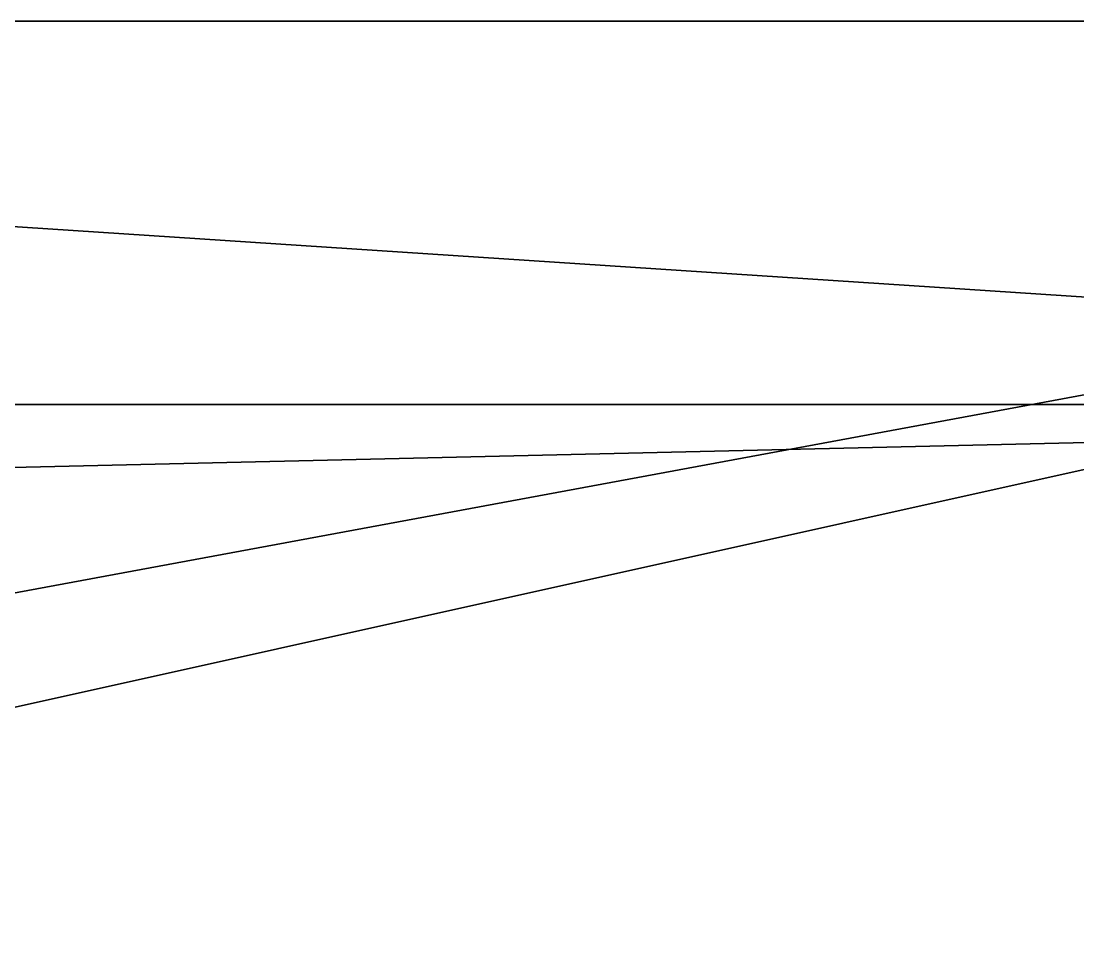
# Model space of a CAD drawing. Extents: x -15 to 425, y -15 to 425.
# Drawn here: x 384.83 to 398.61, y 412.85 to 425 of the extents above; entities that cross this region are included whole.
import ezdxf

# ---------------------------------------------------------------- set-up
doc = ezdxf.new("R2010")
doc.units = 0
doc.layers.get('0').update_dxf_attribs({"color": 13, "linetype": 'CONTINUOUS'})
doc.layers.add('SOUTIEN_BARRES_HAUT', color=34, linetype='CONTINUOUS')

# ---------------------------------------------------------------- blocks, each defined once
blk = doc.blocks.new('FOND')
for p, q in [((430, 430), (0, 430)), ((430, 430, 10), (0, 430, 10))]:
    blk.add_line(p, q)
mesh = blk.add_polyface()
corners = [(430, 430), (0, 0), (0, 430), (430, 0)]
mesh.append_faces([[corners[k] for k in face] for face in [(0, 1, 2), (1, 0, 3)]], dxfattribs={"vtx0": -1})
mesh = blk.add_polyface()
corners = [(0, 430, 10), (430, 430), (0, 430), (430, 430, 10)]
mesh.append_faces([[corners[k] for k in face] for face in [(0, 1, 2), (1, 0, 3)]], dxfattribs={"vtx0": -1})
mesh = blk.add_polyface()
corners = [(430, 0, 10), (0, 430, 10), (0, 0, 10), (430, 430, 10)]
mesh.append_faces([[corners[k] for k in face] for face in [(0, 1, 2), (1, 0, 3)]], dxfattribs={"vtx0": -1})
blk = doc.blocks.new('DROITE')
for p, q in [((430, 380), (0, 380)), ((0, 0), (430, 0))]:
    blk.add_line(p, q)
mesh = blk.add_polyface()
corners = [(430, 380), (0, 0), (0, 380), (430, 0)]
mesh.append_faces([[corners[k] for k in face] for face in [(0, 1, 2), (1, 0, 3)]], dxfattribs={"vtx0": -1})
mesh = blk.add_polyface()
corners = [(0, 380, 10), (430, 380), (0, 380), (430, 380, 10)]
mesh.append_faces([[corners[k] for k in face] for face in [(0, 1, 2), (1, 0, 3)]], dxfattribs={"vtx0": -1})
mesh = blk.add_polyface()
corners = [(430, 0, 10), (0, 0), (430, 0), (0, 0, 10)]
mesh.append_faces([[corners[k] for k in face] for face in [(0, 1, 2), (1, 0, 3)]], dxfattribs={"vtx0": -1})
blk = doc.blocks.new('SUPPORT_HAUT_FRONT')
at = {"layer": 'SOUTIEN_BARRES_HAUT'}
for p, q in [((0, 5, 30.5), (76, 5)), ((76, 5, 30.5), (0, 5, 30.5)), ((76, 0), (0, 0, 30.5)), ((0, 0, 35.5), (81, 0, 35.5))]:
    blk.add_line(p, q, dxfattribs=at)
mesh = blk.add_polyface(dxfattribs=at)
corners = [(81, 0, 35.5), (0, 15, 35.5), (0, 0, 35.5), (0, 18, 35.5), (55, 18, 35.5), (57.05, 30.05, 35.5), (55.938, 31.5, 35.5), (55.239, 33.188, 35.5), (55, 35, 35.5), (58.5, 28.938, 35.5), (60.188, 28.239, 35.5), (62, 28, 35.5), (69, 18, 35.5), (63.812, 28.239, 35.5), (65.5, 28.938, 35.5), (66.95, 30.05, 35.5), (68.062, 31.5, 35.5), (68.761, 33.188, 35.5), (81, 18, 35.5), (69, 35, 35.5)]
mesh.append_faces([[corners[k] for k in face] for face in [(0, 1, 2), (4, 7, 8), (12, 0, 18)]], dxfattribs={"vtx0": -1})
mesh.append_faces([[corners[k] for k in face] for face in [(1, 0, 3), (3, 0, 4), (5, 0, 9), (9, 0, 10), (10, 0, 11), (11, 12, 13), (13, 12, 14), (14, 12, 15), (15, 12, 16), (16, 12, 17)]], dxfattribs={"vtx0": -1, "vtx1": -1})
mesh.append_faces([[corners[k] for k in face] for face in [(4, 0, 5), (11, 0, 12)]], dxfattribs={"vtx0": -1, "vtx1": -1, "vtx2": -1})
mesh.append_faces([[corners[k] for k in face] for face in [(4, 5, 6), (4, 6, 7)]], dxfattribs={"vtx0": -1, "vtx2": -1})
mesh.append_faces([[corners[k] for k in face] for face in [(19, 17, 12)]], dxfattribs={"vtx1": -1})
mesh = blk.add_polyface(dxfattribs=at)
corners = [(76, 5), (0, 0, 30.5), (0, 5, 30.5), (76, 0)]
mesh.append_faces([[corners[k] for k in face] for face in [(0, 1, 2), (1, 0, 3)]], dxfattribs={"vtx0": -1})
mesh = blk.add_polyface(dxfattribs=at)
corners = [(0, 5, 30.5), (76, 5), (76, 5, 30.5)]
mesh.append_faces([[corners[k] for k in face] for face in [(0, 1, 2)]])
mesh = blk.add_polyface(dxfattribs=at)
corners = [(81, 0, 35.5), (76, 0), (81, 0), (0, 0, 30.5), (0, 0, 35.5)]
mesh.append_faces([[corners[k] for k in face] for face in [(0, 1, 2), (3, 0, 4)]], dxfattribs={"vtx0": -1})
mesh.append_faces([[corners[k] for k in face] for face in [(1, 0, 3)]], dxfattribs={"vtx0": -1, "vtx1": -1})

msp = doc.modelspace()

# ---------------------------------------------------------------- block references
at = {"color": 33}
msp.add_blockref('FOND', (-10, -10), dxfattribs=at)
at = {"color": 33, "extrusion": (0, -1, 2.22045e-16)}
msp.add_blockref('DROITE', (-10, 10, -420), dxfattribs=at)
at = {"layer": 'SOUTIEN_BARRES_HAUT', "color": 12, "extrusion": (0, 0, -1), "zscale": -1, "rotation": 180}
msp.add_blockref('SUPPORT_HAUT_FRONT', (-344, 425, -359.5), dxfattribs=at)

doc.saveas('drawing.dxf')
